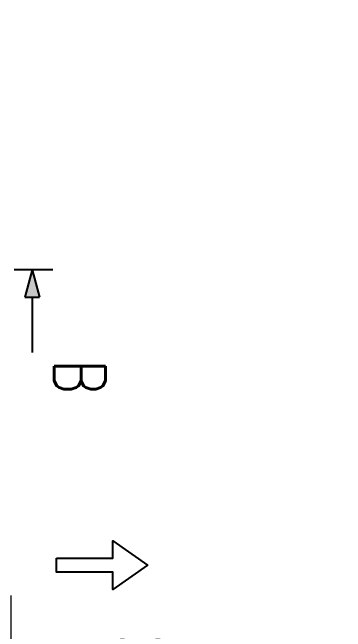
# Model space of a CAD drawing. Header units: feet. Extents: x -99009 to 3252343, y -11094690 to 9035152.
# Drawn here: x 2524988 to 2527087, y -1985127 to -1981221 of the extents above; entities that cross this region are included whole.
import ezdxf

# ---------------------------------------------------------------- set-up
doc = ezdxf.new("R2010")
doc.units = ezdxf.units.FT
doc.header["$PDSIZE"] = -1
doc.layers.add('1', color=1, linetype='Continuous')
doc.layers.add('K-LINE', color=7, linetype='Continuous')
doc.layers.add('K-SYMBOL', color=7, linetype='Continuous', lineweight=18)
doc.styles.add('K-DIM-4', font='simplex.shx', dxfattribs={"width": 0.75, "bigfont": 'extfont.shx'})
doc.styles.get("Standard").update_dxf_attribs({"font": 'GOTHICB.TTF'})
doc.dimstyles.new('LGB VVP', dxfattribs={"dimtxt": 3, "dimasz": 3, "dimexe": 1, "dimexo": 1, "dimgap": 1, "dimtad": 1, "dimtoh": 1, "dimdec": 4, "dimzin": 12, "dimdsep": 46, "dimtxsty": 'Standard', "dimcen": 0, "dimclrd": 2, "dimclre": 1, "dimclrt": 3, "dimadec": 0, "dimazin": 3, "dimtfac": 1, "dimtdec": 4, "dimtofl": 0, "dimtmove": 0, "dimatfit": 3, "dimfxl": 1, "dimtolj": 1, "dimtzin": 0, "dimlwd": 13, "dimlwe": 13, "dimarcsym": 0})

# ---------------------------------------------------------------- blocks, each defined once
blk = doc.blocks.new('Y-L')
at = {"layer": 'K-SYMBOL', "linetype": 'Continuous', "lineweight": 25}
blk.add_hatch(color=3, dxfattribs=at).paths.add_polyline_path([(4.318, 1.157), (0, 0), (4.318, -1.157)])
at = {"layer": 'K-SYMBOL', "color": 3, "linetype": 'Continuous', "lineweight": 25}
for p, q in [((0, 3.231), (0, -2.853)), ((0, 0), (4.318, 1.157)), ((4.318, -1.157), (4.318, 1.157)), ((0, 0), (4.318, -1.157)), ((4.318, 0), (13, 0))]:
    blk.add_line(p, q, dxfattribs=at)
blk = doc.blocks.new('*D2633')
at = {"layer": 'Defpoints', "color": 0}
for p in [(2524977.1, -1984898), (2527054.9, -1985485), (2527055.8, -1986263.8)]:
    blk.add_point(p, dxfattribs=at)
at = {"layer": 'K-LINE', "color": 1, "lineweight": 13}
for p, q in [((2524977.1, -1984899), (2524977.8, -1985488.4)), ((2527055.8, -1986262.8), (2527054.9, -1985484))]:
    blk.add_line(p, q, dxfattribs=at)
at = {"layer": 'K-LINE', "color": 2, "lineweight": 13}
blk.add_line((2525077.8, -1985487.3), (2526954.9, -1985485.1), dxfattribs=at)
at = {"layer": 'K-LINE', "color": 2}
for points in [[(2525077.8, -1985470.6), (2525077.8, -1985503.9), (2524977.8, -1985487.4)], [(2526955, -1985501.8), (2526954.9, -1985468.5), (2527054.9, -1985485)]]:
    blk.add_solid(points, dxfattribs=at)
at = {"layer": 'K-LINE', "color": 3, "insert": (2526016.2, -1985327.7), "char_height": 300, "attachment_point": 5, "rotation": 0.0651}
blk.add_mtext('\\A1;2077', dxfattribs=at)

msp = doc.modelspace()

# ---------------------------------------------------------------- linework, layer by layer
at = {"layer": '1'}
msp.add_arc((2520410.24778, -1978395.99612), 100000, 84.1346387202, 194.3871675539, dxfattribs=at)
at = {"layer": 'K-LINE', "color": 1}
msp.add_lwpolyline([(2525265.33016, -1984663.09805), (2525620.19304, -1984662.69515), (2525620.06908, -1984553.51439), (2525838.54824, -1984707.18182), (2525620.41858, -1984861.34496), (2525620.29462, -1984752.16421), (2525265.43174, -1984752.56711), (2525265.33016, -1984663.09805)], dxfattribs=at)

# ---------------------------------------------------------------- block references
at = {"layer": 'K-LINE', "xscale": 40.00000000000002, "yscale": 40.00000000000001, "zscale": 40.00000000000001, "rotation": 270.0650517140735}
msp.add_blockref('Y-L', (2525112.91847, -1982845.29107), dxfattribs=at)

# ---------------------------------------------------------------- texts
at = {"layer": 'K-LINE', "color": 4, "lineweight": 40, "style": 'K-DIM-4', "width": 0.75}
msp.add_text('B', height=322.49362, rotation=270.06505171, dxfattribs=at).set_placement((2525251.4081, -1983411.14605))

# ---------------------------------------------------------------- dimensions: what is measured, and where the dimension line sits
at = {"layer": 'K-LINE'}
dim = msp.add_linear_dim(base=(2527054.94842, -1985485.02979), p1=(2524977.12835, -1984898.03795), p2=(2527055.83256, -1986263.7589), angle=0.06505171, dimstyle='LGB VVP', override={"dimtxt": 300, "dimasz": 100, "dimdec": 0}, dxfattribs=at)
dim.commit()
dim.dimension.update_dxf_attribs({"geometry": '*D2633', "text_midpoint": (2526016.19298, -1985327.70155)})

doc.saveas('drawing.dxf')
